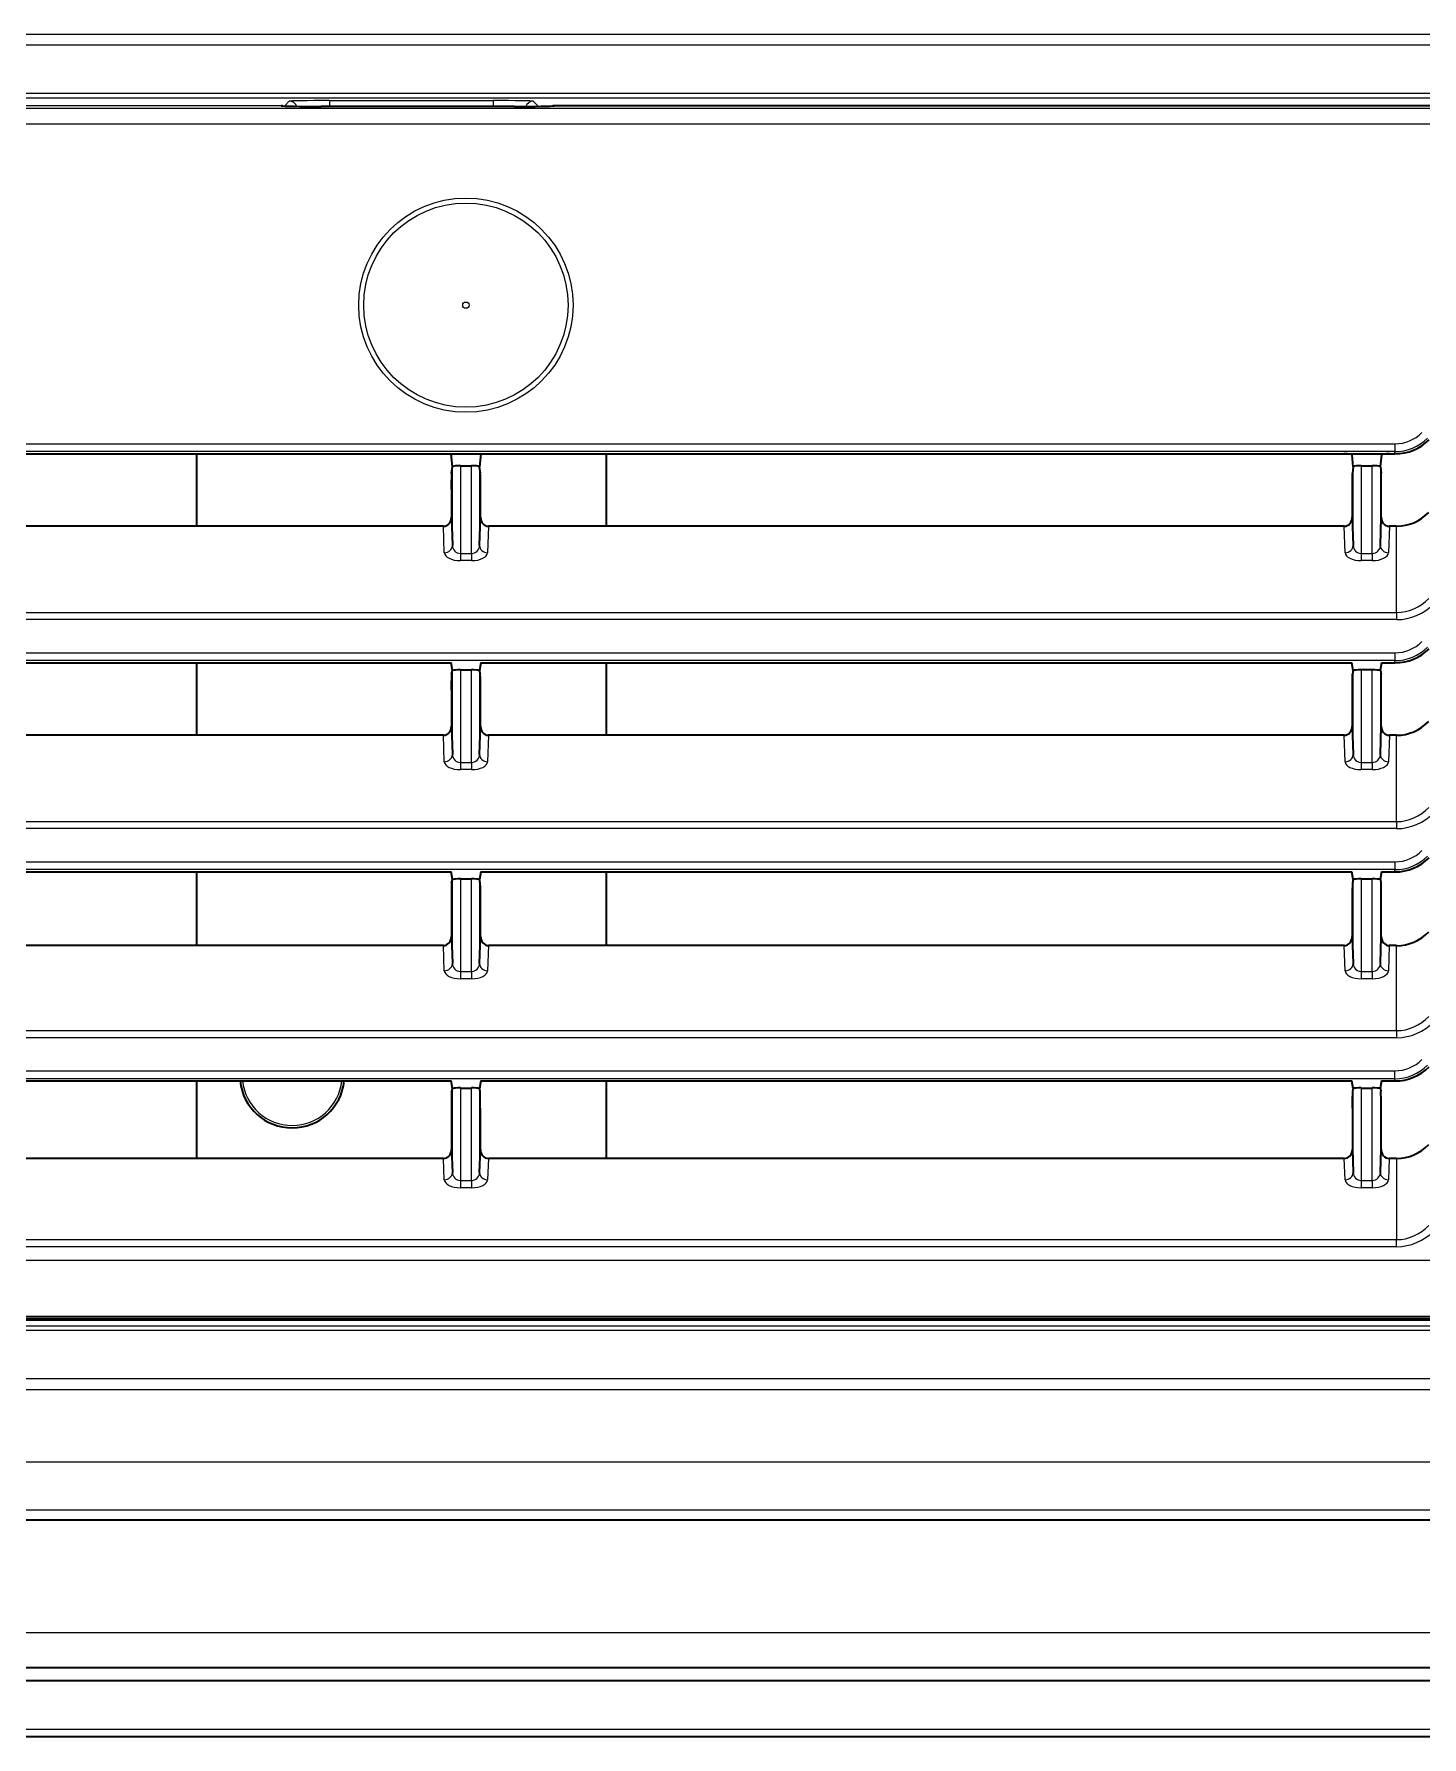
# Model space of a CAD drawing. Header units: inches. Extents: x -1096 to 3103, y -191 to 3207.
# Drawn here: x 1610.4 to 1696.7, y 1116.8 to 1222.7 of the extents above; entities that cross this region are included whole.
import ezdxf

# ---------------------------------------------------------------- set-up
doc = ezdxf.new("R2010")
doc.units = ezdxf.units.IN

msp = doc.modelspace()

# ---------------------------------------------------------------- linework, layer by layer
at = {"lineweight": 13}
for p, q in [((1536.36, 1222.75), (1738.16, 1222.75)), ((1738.16, 1222.05), (1536.36, 1222.05)), ((1536.36, 1219.07), (1738.16, 1219.07)), ((1738.16, 1218.77), (1536.36, 1218.77)), ((1625.78, 1218.28), (1537.12, 1218.28)), ((1537.26, 1218.15), (1737.27, 1218.15)), ((1625.98, 1218.27), (1626.28, 1218.57)), ((1628.78, 1218.61), (1628.78, 1218.24)), ((1628.78, 1218.61), (1638.95, 1218.61)), ((1638.95, 1218.61), (1638.95, 1218.24)), ((1641.45, 1218.57), (1641.77, 1218.25)), ((1737.27, 1217.15), (1537.26, 1217.15)), ((1579.51, 1197.27), (1695.02, 1197.27)), ((1695.02, 1196.78), (1579.51, 1196.78)), ((1695.02, 1197.27), (1695.02, 1196.78)), ((1695.02, 1196.64), (1695.02, 1196.78)), ((1636.42, 1190.94), (1636.42, 1195.83)), ((1636.92, 1195.9), (1636.92, 1190.45)), ((1637.61, 1190.45), (1637.61, 1195.9)), ((1638.11, 1195.83), (1638.11, 1190.94)), ((1692.42, 1190.94), (1692.42, 1195.83)), ((1692.92, 1195.9), (1692.92, 1190.45)), ((1693.61, 1190.45), (1693.61, 1195.9)), ((1694.11, 1195.83), (1694.11, 1190.94)), ((1635.92, 1190.49), (1635.86, 1192.14)), ((1638.67, 1192.14), (1638.61, 1190.49)), ((1691.92, 1190.49), (1691.86, 1192.14)), ((1694.67, 1192.14), (1694.61, 1190.49)), ((1695.12, 1186.78), (1695.12, 1192.14)), ((1636.92, 1190.45), (1636.92, 1190)), ((1636.92, 1190.45), (1637.61, 1190.45)), ((1637.61, 1190.45), (1637.61, 1190)), ((1692.92, 1190.45), (1692.92, 1190)), ((1692.92, 1190.45), (1693.61, 1190.45)), ((1693.61, 1190.45), (1693.61, 1190)), ((1637.61, 1190), (1636.92, 1190)), ((1693.61, 1190), (1692.92, 1190)), ((1579.41, 1186.78), (1695.12, 1186.78)), ((1695.12, 1186.33), (1579.41, 1186.33)), ((1695.12, 1186.78), (1695.12, 1186.33)), ((1579.51, 1184.27), (1695.02, 1184.27)), ((1695.02, 1184.27), (1695.02, 1183.78)), ((1695.02, 1183.78), (1579.51, 1183.78)), ((1636.42, 1177.94), (1636.42, 1183.16)), ((1636.92, 1183.2), (1636.92, 1177.45)), ((1637.61, 1177.45), (1637.61, 1183.2)), ((1638.11, 1183.16), (1638.11, 1177.94)), ((1692.42, 1177.94), (1692.42, 1183.16)), ((1692.92, 1183.2), (1692.92, 1177.45)), ((1693.61, 1177.45), (1693.61, 1183.2)), ((1694.11, 1183.16), (1694.11, 1177.94)), ((1695.02, 1183.64), (1695.02, 1183.78)), ((1635.92, 1177.49), (1635.86, 1179.14)), ((1638.67, 1179.14), (1638.61, 1177.49)), ((1691.92, 1177.49), (1691.86, 1179.14)), ((1694.67, 1179.14), (1694.61, 1177.49)), ((1695.12, 1173.78), (1695.12, 1179.14)), ((1636.92, 1177.45), (1636.92, 1177)), ((1636.92, 1177.45), (1637.61, 1177.45)), ((1637.61, 1177), (1636.92, 1177)), ((1637.61, 1177.45), (1637.61, 1177)), ((1692.92, 1177.45), (1692.92, 1177)), ((1692.92, 1177.45), (1693.61, 1177.45)), ((1693.61, 1177), (1692.92, 1177)), ((1693.61, 1177.45), (1693.61, 1177)), ((1579.41, 1173.78), (1695.12, 1173.78)), ((1695.12, 1173.78), (1695.12, 1173.33)), ((1695.12, 1173.33), (1579.41, 1173.33)), ((1579.51, 1171.27), (1695.02, 1171.27)), ((1695.02, 1170.78), (1579.51, 1170.78)), ((1695.02, 1171.27), (1695.02, 1170.78)), ((1695.02, 1170.64), (1695.02, 1170.78)), ((1636.42, 1164.94), (1636.42, 1170.16)), ((1636.92, 1170.2), (1636.92, 1164.45)), ((1637.61, 1164.45), (1637.61, 1170.2)), ((1638.11, 1170.16), (1638.11, 1164.94)), ((1692.42, 1164.94), (1692.42, 1170.16)), ((1692.92, 1170.2), (1692.92, 1164.45)), ((1693.61, 1164.45), (1693.61, 1170.2)), ((1694.11, 1170.16), (1694.11, 1164.94)), ((1635.92, 1164.49), (1635.86, 1166.06)), ((1638.66, 1166.06), (1638.61, 1164.49)), ((1691.92, 1164.49), (1691.86, 1166.06)), ((1694.66, 1166.06), (1694.61, 1164.49)), ((1695.12, 1160.78), (1695.12, 1166.06)), ((1636.92, 1164.45), (1636.92, 1164)), ((1636.92, 1164.45), (1637.61, 1164.45)), ((1637.61, 1164), (1636.92, 1164)), ((1637.61, 1164.45), (1637.61, 1164)), ((1692.92, 1164.45), (1692.92, 1164)), ((1692.92, 1164.45), (1693.61, 1164.45)), ((1693.61, 1164), (1692.92, 1164)), ((1693.61, 1164.45), (1693.61, 1164)), ((1579.41, 1160.78), (1695.12, 1160.78)), ((1695.12, 1160.78), (1695.12, 1160.33)), ((1695.12, 1160.33), (1579.41, 1160.33)), ((1579.51, 1158.27), (1695.02, 1158.27)), ((1695.02, 1157.78), (1579.51, 1157.78)), ((1695.02, 1157.78), (1695.02, 1158.27)), ((1695.02, 1157.64), (1695.02, 1157.78)), ((1636.42, 1151.94), (1636.42, 1157.16)), ((1636.92, 1157.2), (1636.92, 1151.45)), ((1637.61, 1151.45), (1637.61, 1157.2)), ((1638.11, 1157.16), (1638.11, 1151.94)), ((1692.42, 1151.94), (1692.42, 1157.16)), ((1692.92, 1157.2), (1692.92, 1151.45)), ((1693.61, 1151.45), (1693.61, 1157.2)), ((1694.11, 1157.16), (1694.11, 1151.94)), ((1635.92, 1151.49), (1635.87, 1152.82)), ((1638.66, 1152.82), (1638.61, 1151.49)), ((1691.92, 1151.49), (1691.87, 1152.82)), ((1694.66, 1152.82), (1694.61, 1151.49)), ((1695.12, 1152.82), (1695.12, 1147.78)), ((1636.92, 1151.45), (1636.92, 1151)), ((1636.92, 1151.45), (1637.61, 1151.45)), ((1637.61, 1151.45), (1637.61, 1151)), ((1692.92, 1151.45), (1693.61, 1151.45)), ((1692.92, 1151.45), (1692.92, 1151)), ((1693.61, 1151.45), (1693.61, 1151)), ((1637.61, 1151), (1636.92, 1151)), ((1693.61, 1151), (1692.92, 1151)), ((1579.41, 1147.78), (1695.12, 1147.78)), ((1695.12, 1147.33), (1579.41, 1147.33)), ((1695.12, 1147.33), (1695.12, 1147.78)), ((1537.21, 1146.49), (1737.32, 1146.49)), ((1737.32, 1142.99), (1537.21, 1142.99)), ((1536.36, 1142.41), (1738.16, 1142.41)), ((1738.16, 1142.11), (1536.36, 1142.11)), ((1536.36, 1139.13), (1738.16, 1139.13)), ((1738.16, 1138.43), (1536.36, 1138.43)), ((1269.49, 1133.95), (1783.44, 1133.95)), ((1783.44, 1130.95), (1269.49, 1130.95)), ((1277.57, 1117.32), (1775.36, 1117.32))]:
    msp.add_line(p, q, dxfattribs=at)
at = {"lineweight": 35}
for p, q in [((1625.86, 1218.28), (1625.78, 1218.28)), ((1640.26, 1218.24), (1628.26, 1218.24)), ((1642.75, 1218.28), (1642.67, 1218.28)), ((1737.41, 1218.28), (1642.75, 1218.28)), ((1582.68, 1196.64), (1636.34, 1196.64)), ((1620.51, 1196.64), (1620.51, 1192.14)), ((1636.43, 1195.84), (1636.34, 1196.64)), ((1636.34, 1196.64), (1638.19, 1196.64)), ((1636.37, 1195.43), (1636.42, 1195.83)), ((1636.92, 1195.9), (1637.61, 1195.9)), ((1638.19, 1196.64), (1638.1, 1195.84)), ((1638.16, 1195.43), (1638.11, 1195.83)), ((1638.19, 1196.64), (1691.85, 1196.64)), ((1646.01, 1192.14), (1646.01, 1196.64)), ((1691.85, 1196.64), (1694.68, 1196.64)), ((1692.43, 1195.84), (1692.35, 1196.57)), ((1692.42, 1195.83), (1692.37, 1195.43)), ((1692.92, 1195.9), (1693.61, 1195.9)), ((1694.18, 1196.57), (1694.1, 1195.84)), ((1694.11, 1195.83), (1694.16, 1195.43)), ((1694.68, 1196.64), (1695.02, 1196.64)), ((1636.36, 1194.44), (1636.36, 1192.7)), ((1638.17, 1192.7), (1638.17, 1194.44)), ((1692.36, 1194.44), (1692.36, 1192.7)), ((1694.17, 1192.7), (1694.17, 1194.44)), ((1636.36, 1192.7), (1636.42, 1190.94)), ((1638.11, 1190.94), (1638.17, 1192.7)), ((1692.36, 1192.7), (1692.42, 1190.94)), ((1694.11, 1190.94), (1694.17, 1192.7)), ((1635.86, 1192.14), (1582.67, 1192.14)), ((1691.86, 1192.14), (1638.67, 1192.14)), ((1695.12, 1192.14), (1694.67, 1192.14)), ((1582.19, 1183.64), (1636.34, 1183.64)), ((1620.51, 1183.64), (1620.51, 1179.14)), ((1636.43, 1183.17), (1636.34, 1183.64)), ((1636.37, 1182.93), (1636.42, 1183.16)), ((1636.92, 1183.2), (1637.61, 1183.2)), ((1638.19, 1183.64), (1638.1, 1183.17)), ((1638.16, 1182.93), (1638.11, 1183.16)), ((1638.19, 1183.64), (1692.34, 1183.64)), ((1646.01, 1179.14), (1646.01, 1183.64)), ((1692.43, 1183.17), (1692.34, 1183.64)), ((1692.42, 1183.16), (1692.37, 1182.93)), ((1693.61, 1183.2), (1692.92, 1183.2)), ((1694.19, 1183.64), (1694.1, 1183.17)), ((1694.11, 1183.16), (1694.16, 1182.93)), ((1694.19, 1183.64), (1695.02, 1183.64)), ((1636.36, 1181.94), (1636.36, 1179.7)), ((1638.17, 1179.7), (1638.17, 1181.94)), ((1692.36, 1181.94), (1692.36, 1179.7)), ((1694.17, 1179.7), (1694.17, 1181.94)), ((1635.86, 1179.14), (1582.67, 1179.14)), ((1636.36, 1179.7), (1636.42, 1177.94)), ((1638.11, 1177.94), (1638.17, 1179.7)), ((1691.86, 1179.14), (1638.67, 1179.14)), ((1692.36, 1179.7), (1692.42, 1177.94)), ((1694.11, 1177.94), (1694.17, 1179.7)), ((1695.12, 1179.14), (1694.67, 1179.14)), ((1582.19, 1170.64), (1636.34, 1170.64)), ((1620.51, 1170.64), (1620.51, 1166.06)), ((1636.43, 1170.17), (1636.34, 1170.64)), ((1638.19, 1170.64), (1638.1, 1170.17)), ((1638.19, 1170.64), (1692.34, 1170.64)), ((1646.01, 1166.06), (1646.01, 1170.64)), ((1692.43, 1170.17), (1692.34, 1170.64)), ((1694.19, 1170.64), (1694.1, 1170.17)), ((1694.19, 1170.64), (1695.02, 1170.64)), ((1636.37, 1169.94), (1636.42, 1170.16)), ((1636.92, 1170.2), (1637.61, 1170.2)), ((1638.15, 1169.94), (1638.11, 1170.16)), ((1692.42, 1170.16), (1692.37, 1169.94)), ((1692.92, 1170.2), (1693.61, 1170.2)), ((1694.11, 1170.16), (1694.15, 1169.94)), ((1636.36, 1168.91), (1636.36, 1166.62)), ((1638.17, 1166.62), (1638.17, 1168.91)), ((1692.36, 1168.91), (1692.36, 1166.62)), ((1694.17, 1166.62), (1694.17, 1168.91)), ((1635.86, 1166.06), (1582.66, 1166.06)), ((1636.36, 1166.62), (1636.42, 1164.94)), ((1638.11, 1164.94), (1638.17, 1166.62)), ((1691.86, 1166.06), (1638.66, 1166.06)), ((1692.36, 1166.62), (1692.42, 1164.94)), ((1694.11, 1164.94), (1694.17, 1166.62)), ((1695.12, 1166.06), (1694.66, 1166.06)), ((1582.19, 1157.64), (1636.34, 1157.64)), ((1620.51, 1157.64), (1620.51, 1152.82)), ((1636.43, 1157.17), (1636.34, 1157.64)), ((1638.19, 1157.64), (1638.1, 1157.17)), ((1638.19, 1157.64), (1692.34, 1157.64)), ((1646.01, 1152.82), (1646.01, 1157.64)), ((1692.43, 1157.17), (1692.34, 1157.64)), ((1694.19, 1157.64), (1694.1, 1157.17)), ((1694.19, 1157.64), (1695.02, 1157.64)), ((1636.38, 1156.98), (1636.42, 1157.16)), ((1636.92, 1157.2), (1637.61, 1157.2)), ((1638.15, 1156.98), (1638.11, 1157.16)), ((1692.42, 1157.16), (1692.38, 1156.98)), ((1692.92, 1157.2), (1693.61, 1157.2)), ((1694.11, 1157.16), (1694.15, 1156.98)), ((1636.37, 1155.95), (1636.37, 1153.39)), ((1638.16, 1153.39), (1638.16, 1155.95)), ((1692.37, 1155.95), (1692.37, 1153.39)), ((1694.16, 1153.39), (1694.16, 1155.95)), ((1636.37, 1153.39), (1636.42, 1151.94)), ((1638.11, 1151.94), (1638.16, 1153.39)), ((1692.37, 1153.39), (1692.42, 1151.94)), ((1694.11, 1151.94), (1694.16, 1153.39)), ((1635.87, 1152.82), (1582.66, 1152.82)), ((1691.87, 1152.82), (1638.66, 1152.82)), ((1695.12, 1152.82), (1694.66, 1152.82)), ((1537.26, 1142.79), (1737.26, 1142.79)), ((1543.76, 1142.88), (1730.76, 1142.88)), ((1263.96, 1130.34), (1788.96, 1130.34)), ((1792.16, 1121.14), (1260.76, 1121.14)), ((1792.16, 1120.34), (1260.76, 1120.34)), ((1775.36, 1116.84), (1277.57, 1116.84))]:
    msp.add_line(p, q, dxfattribs=at)
at = {"lineweight": 13}
for radius in [6.66, 6.35, 0.195]:
    msp.add_circle((1637.26, 1205.89), radius, dxfattribs=at)
at = {"lineweight": 35}
for centre, radius, start, end in [((1625.78, 1217.78), 0.5, 80.8364, 90), ((1642.75, 1217.78), 0.5, 90, 99.1636), ((1695.02, 1199.64), 3, 270, 315), ((1695.02, 1186.64), 3, 270, 315), ((1695.02, 1173.64), 3, 270, 315), ((1626.46, 1157.97), 3.25, 185.7431, 354.2625), ((1695.02, 1160.64), 3, 270, 315)]:
    msp.add_arc(centre, radius, start, end, dxfattribs=at)
at = {"lineweight": 13}
for centre, radius, start, end in [((1695.02, 1199.64), 2.37, 270, 315), ((1695.02, 1199.64), 2.86, 270, 315), ((1636.92, 1190.95), 0.5, 181, 270), ((1637.61, 1190.95), 0.5, 270, 359), ((1692.92, 1190.95), 0.5, 181, 270), ((1693.61, 1190.95), 0.5, 270, 359), ((1695.02, 1186.64), 2.37, 270, 315), ((1695.02, 1186.64), 2.86, 270, 315), ((1636.92, 1177.95), 0.5, 181, 270), ((1637.61, 1177.95), 0.5, 270, 359), ((1692.92, 1177.95), 0.5, 181, 270), ((1693.61, 1177.95), 0.5, 270, 359), ((1695.02, 1173.64), 2.37, 270, 315), ((1695.02, 1173.64), 2.86, 270, 315), ((1636.92, 1164.95), 0.5, 181, 270), ((1637.61, 1164.95), 0.5, 270, 359), ((1692.92, 1164.95), 0.5, 181, 270), ((1693.61, 1164.95), 0.5, 270, 359), ((1695.02, 1160.64), 2.37, 270, 315), ((1626.46, 1157.97), 3.1, 186.0131, 353.9925), ((1695.02, 1160.64), 2.86, 270, 315), ((1636.92, 1151.95), 0.5, 181, 270), ((1637.61, 1151.95), 0.5, 270, 359), ((1692.92, 1151.95), 0.5, 181, 270), ((1693.61, 1151.95), 0.5, 270, 359)]:
    msp.add_arc(centre, radius, start, end, dxfattribs=at)
at = {"lineweight": 35}
for centre, major_axis, ratio, start_param, end_param in [((1628.26, 1218.29), (2.5, 0), 0.017455, 3.249379, 4.712389), ((1640.26, 1218.29), (2.5, 0), 0.017455, 4.712389, 6.175399), ((1636.92, 1195.83), (-0.5, 0), 0.148148, 6.035649, 6.265732), ((1636.92, 1195.83), (0.5, 0), 0.148148, 1.570796, 2.894056), ((1637.61, 1195.83), (0.5, 0), 0.148148, 0.247536, 1.570796), ((1637.61, 1195.83), (0.5, 0), 0.148148, 0.017453, 0.247536), ((1691.85, 1196.57), (0.5, 0), 0.148148, 0.017453, 1.570796), ((1692.92, 1195.83), (0.5, 0), 0.148148, 2.894056, 3.124139), ((1692.92, 1195.83), (0.5, 0), 0.148148, 1.570796, 2.894056), ((1693.61, 1195.83), (0.5, 0), 0.148148, 0.247536, 1.570796), ((1693.61, 1195.83), (0.5, 0), 0.148148, 0.017453, 0.247536), ((1694.68, 1196.57), (0.5, 0), 0.148148, 1.570796, 3.124139), ((1636.37, 1194.44), (0, 1), 0.017455, 0.147078, 1.570796), ((1638.15, 1194.44), (0, 1), 0.017455, 4.712389, 6.136107), ((1692.37, 1194.44), (0, 1), 0.017455, 0.147078, 1.570796), ((1694.15, 1194.44), (0, 1), 0.017455, 4.712389, 6.136107), ((1635.86, 1192.7), (0.02, -0.559), 0.894318, 6.251975, 7.814966), ((1638.67, 1192.7), (-0.02, -0.559), 0.894318, 4.751405, 6.314396), ((1691.86, 1192.7), (-0.02, 0.559), 0.894318, 3.110382, 4.673373), ((1694.67, 1192.7), (0.02, 0.559), 0.894318, 1.609812, 3.172803), ((1695.12, 1195.49), (0, -3.35), 0.894427, 0, 0.729728), ((1636.92, 1183.16), (0.5, 0), 0.087489, 2.894056, 3.124139), ((1636.92, 1183.16), (0.5, 0), 0.087489, 1.570796, 2.894056), ((1637.61, 1183.16), (0.5, 0), 0.087489, 0.247536, 1.570796), ((1637.61, 1183.16), (0.5, 0), 0.087489, 0.017453, 0.247536), ((1692.92, 1183.16), (0.5, 0), 0.087489, 2.894056, 3.124139), ((1692.92, 1183.16), (0.5, 0), 0.087489, 1.570796, 2.894056), ((1693.61, 1183.16), (0.5, 0), 0.087489, 0.247536, 1.570796), ((1693.61, 1183.16), (-0.5, 0), 0.087489, 3.159046, 3.389129), ((1636.37, 1181.94), (0, 1), 0.017455, 0.087266, 1.570796), ((1638.15, 1181.94), (0, 1), 0.017455, 4.712389, 6.195919), ((1692.37, 1181.94), (0, 1), 0.017455, 0.087266, 1.570796), ((1694.15, 1181.94), (0, 1), 0.017455, 4.712389, 6.195919), ((1695.12, 1182.49), (0, -3.35), 0.894427, 0, 0.729728), ((1635.86, 1179.7), (0.02, -0.559), 0.894318, 6.251975, 7.814966), ((1638.67, 1179.7), (-0.02, -0.559), 0.894318, 4.751405, 6.314396), ((1691.86, 1179.7), (-0.02, 0.559), 0.894318, 3.110382, 4.673373), ((1694.67, 1179.7), (0.02, 0.559), 0.894318, 1.609812, 3.172803), ((1636.38, 1168.94), (0, 1), 0.017455, 0.087266, 1.606559), ((1636.92, 1170.16), (0.5, 0), 0.087489, 2.894056, 3.124139), ((1636.92, 1170.16), (0.5, 0), 0.087489, 1.570796, 2.894056), ((1637.61, 1170.16), (0.5, 0), 0.087489, 0.247536, 1.570796), ((1637.61, 1170.16), (-0.5, 0), 0.087489, 3.159046, 3.389129), ((1638.15, 1168.94), (0, 1), 0.017455, 4.676626, 6.195919), ((1692.38, 1168.94), (0, 1), 0.017455, 0.087266, 1.606559), ((1692.92, 1170.16), (0.5, 0), 0.087489, 2.894056, 3.124139), ((1692.92, 1170.16), (0.5, 0), 0.087489, 1.570796, 2.894056), ((1693.61, 1170.16), (0.5, 0), 0.087489, 0.247536, 1.570796), ((1693.61, 1170.16), (0.5, 0), 0.087489, 0.017453, 0.247536), ((1694.15, 1168.94), (0, 1), 0.017455, 4.676626, 6.195919), ((1635.86, 1166.63), (-0.019, 0.569), 0.878318, 3.112826, 4.675817), ((1638.67, 1166.63), (0.019, 0.569), 0.878318, 1.607368, 3.17036), ((1691.86, 1166.63), (-0.019, 0.569), 0.878318, 3.112826, 4.675817), ((1694.67, 1166.63), (0.019, 0.569), 0.878318, 1.607368, 3.17036), ((1695.12, 1169.47), (0, 3.42), 0.878427, 3.141593, 3.87132), ((1636.38, 1155.98), (0, 1), 0.017455, 0.087266, 1.606559), ((1636.92, 1157.16), (-0.5, 0), 0.087489, 6.035649, 6.265732), ((1636.92, 1157.16), (0.5, 0), 0.087489, 1.570796, 2.894056), ((1637.61, 1157.16), (0.5, 0), 0.087489, 0.247536, 1.570796), ((1637.61, 1157.16), (0.5, 0), 0.087489, 0.017453, 0.247536), ((1638.14, 1155.98), (0, 1), 0.017455, 4.676626, 6.195919), ((1692.38, 1155.98), (0, 1), 0.017455, 0.087266, 1.606559), ((1692.92, 1157.16), (0.5, 0), 0.087489, 2.894056, 3.124139), ((1692.92, 1157.16), (0.5, 0), 0.087489, 1.570796, 2.894056), ((1693.61, 1157.16), (0.5, 0), 0.087489, 0.247536, 1.570796), ((1693.61, 1157.16), (-0.5, 0), 0.087489, 3.159046, 3.389129), ((1694.14, 1155.98), (0, 1), 0.017455, 4.676626, 6.195919), ((1635.87, 1153.39), (-0.019, 0.569), 0.878318, 3.112826, 4.675817), ((1638.66, 1153.39), (0.019, 0.569), 0.878318, 1.607368, 3.17036), ((1691.87, 1153.39), (-0.019, 0.569), 0.878318, 3.112826, 4.675817), ((1694.66, 1153.39), (0.019, 0.569), 0.878318, 1.607368, 3.17036), ((1695.12, 1156.24), (0, 3.42), 0.878427, 3.141593, 3.87132)]:
    msp.add_ellipse(centre, major_axis=major_axis, ratio=ratio, start_param=start_param, end_param=end_param, dxfattribs=at)
at = {"lineweight": 13}
for centre, major_axis, ratio, start_param, end_param in [((1628.78, 1218.57), (2.5, 0), 0.017455, 1.570796, 3.124139), ((1626.28, 1218.07), (0.354, -0.354), 0.999695, 1.159745, 2.356042), ((1638.95, 1218.57), (2.5, 0), 0.017455, 0.017453, 1.570796), ((1641.45, 1218.07), (-0.354, -0.354), 0.999695, 3.927143, 5.138802), ((1635.92, 1190.94), (-0.5, -0.017), 0.894318, 1.539586, 3.102577), ((1636.92, 1190.5), (1, 0), 0.5, 3.159046, 4.712389), ((1637.61, 1190.5), (1, 0), 0.5, 4.712389, 6.265732), ((1638.61, 1190.94), (0.5, -0.017), 0.894318, 3.180608, 4.7436), ((1691.92, 1190.94), (-0.5, -0.017), 0.894318, 1.539586, 3.102577), ((1692.92, 1190.5), (1, 0), 0.5, 3.159046, 4.712389), ((1693.61, 1190.5), (1, 0), 0.5, 4.712389, 6.265732), ((1694.61, 1190.94), (0.5, -0.017), 0.894318, 3.180608, 4.7436), ((1695.12, 1190.24), (0, 3.47), 0.865575, 3.141593, 3.87132), ((1695.12, 1190.24), (0, -3.91), 0.894427, 0, 0.729728), ((1635.92, 1177.94), (-0.5, -0.017), 0.894318, 1.539586, 3.102577), ((1638.61, 1177.94), (0.5, -0.017), 0.894318, 3.180608, 4.7436), ((1691.92, 1177.94), (-0.5, -0.017), 0.894318, 1.539586, 3.102577), ((1694.61, 1177.94), (0.5, -0.017), 0.894318, 3.180608, 4.7436), ((1636.92, 1177.5), (1, 0), 0.5, 3.159046, 4.712389), ((1637.61, 1177.5), (1, 0), 0.5, 4.712389, 6.265732), ((1692.92, 1177.5), (1, 0), 0.5, 3.159046, 4.712389), ((1693.61, 1177.5), (1, 0), 0.5, 4.712389, 6.265732), ((1695.12, 1177.24), (0, 3.47), 0.865575, 3.141593, 3.87132), ((1695.12, 1177.24), (0, -3.91), 0.894427, 0, 0.729728), ((1635.92, 1164.94), (-0.5, -0.017), 0.894318, 1.539586, 3.102577), ((1636.92, 1164.5), (1, 0), 0.5, 3.159046, 4.712389), ((1637.61, 1164.5), (1, 0), 0.5, 4.712389, 6.265732), ((1638.61, 1164.94), (0.5, -0.017), 0.894318, 3.180608, 4.7436), ((1691.92, 1164.94), (-0.5, -0.017), 0.894318, 1.539586, 3.102577), ((1692.92, 1164.5), (1, 0), 0.5, 3.159046, 4.712389), ((1693.61, 1164.5), (1, 0), 0.5, 4.712389, 6.265732), ((1694.61, 1164.94), (0.5, -0.017), 0.894318, 3.180608, 4.7436), ((1695.12, 1164.24), (0, 3.47), 0.865575, 3.141593, 3.87132), ((1695.12, 1164.24), (0, -3.91), 0.894427, 0, 0.729728), ((1635.92, 1151.94), (-0.5, -0.017), 0.894318, 1.539586, 3.102577), ((1636.92, 1151.5), (1, 0), 0.5, 3.159046, 4.712389), ((1637.61, 1151.5), (1, 0), 0.5, 4.712389, 6.265732), ((1638.61, 1151.94), (0.5, -0.017), 0.894318, 3.180608, 4.7436), ((1691.92, 1151.94), (-0.5, -0.017), 0.894318, 1.539586, 3.102577), ((1692.92, 1151.5), (1, 0), 0.5, 3.159046, 4.712389), ((1693.61, 1151.5), (1, 0), 0.5, 4.712389, 6.265732), ((1694.61, 1151.94), (0.5, -0.017), 0.894318, 3.180608, 4.7436), ((1695.12, 1151.24), (0, 3.47), 0.865575, 3.141593, 3.87132), ((1695.12, 1151.24), (0, -3.91), 0.894427, 0, 0.729728)]:
    msp.add_ellipse(centre, major_axis=major_axis, ratio=ratio, start_param=start_param, end_param=end_param, dxfattribs=at)
msp.add_open_spline([(1261.66, 1123.34), (1791.26, 1123.34)], degree=1, dxfattribs=at)
at = {"lineweight": 35}
msp.add_open_spline([(1791.38, 1121.14), (1261.54, 1121.14)], degree=1, dxfattribs=at)

doc.saveas('drawing.dxf')
